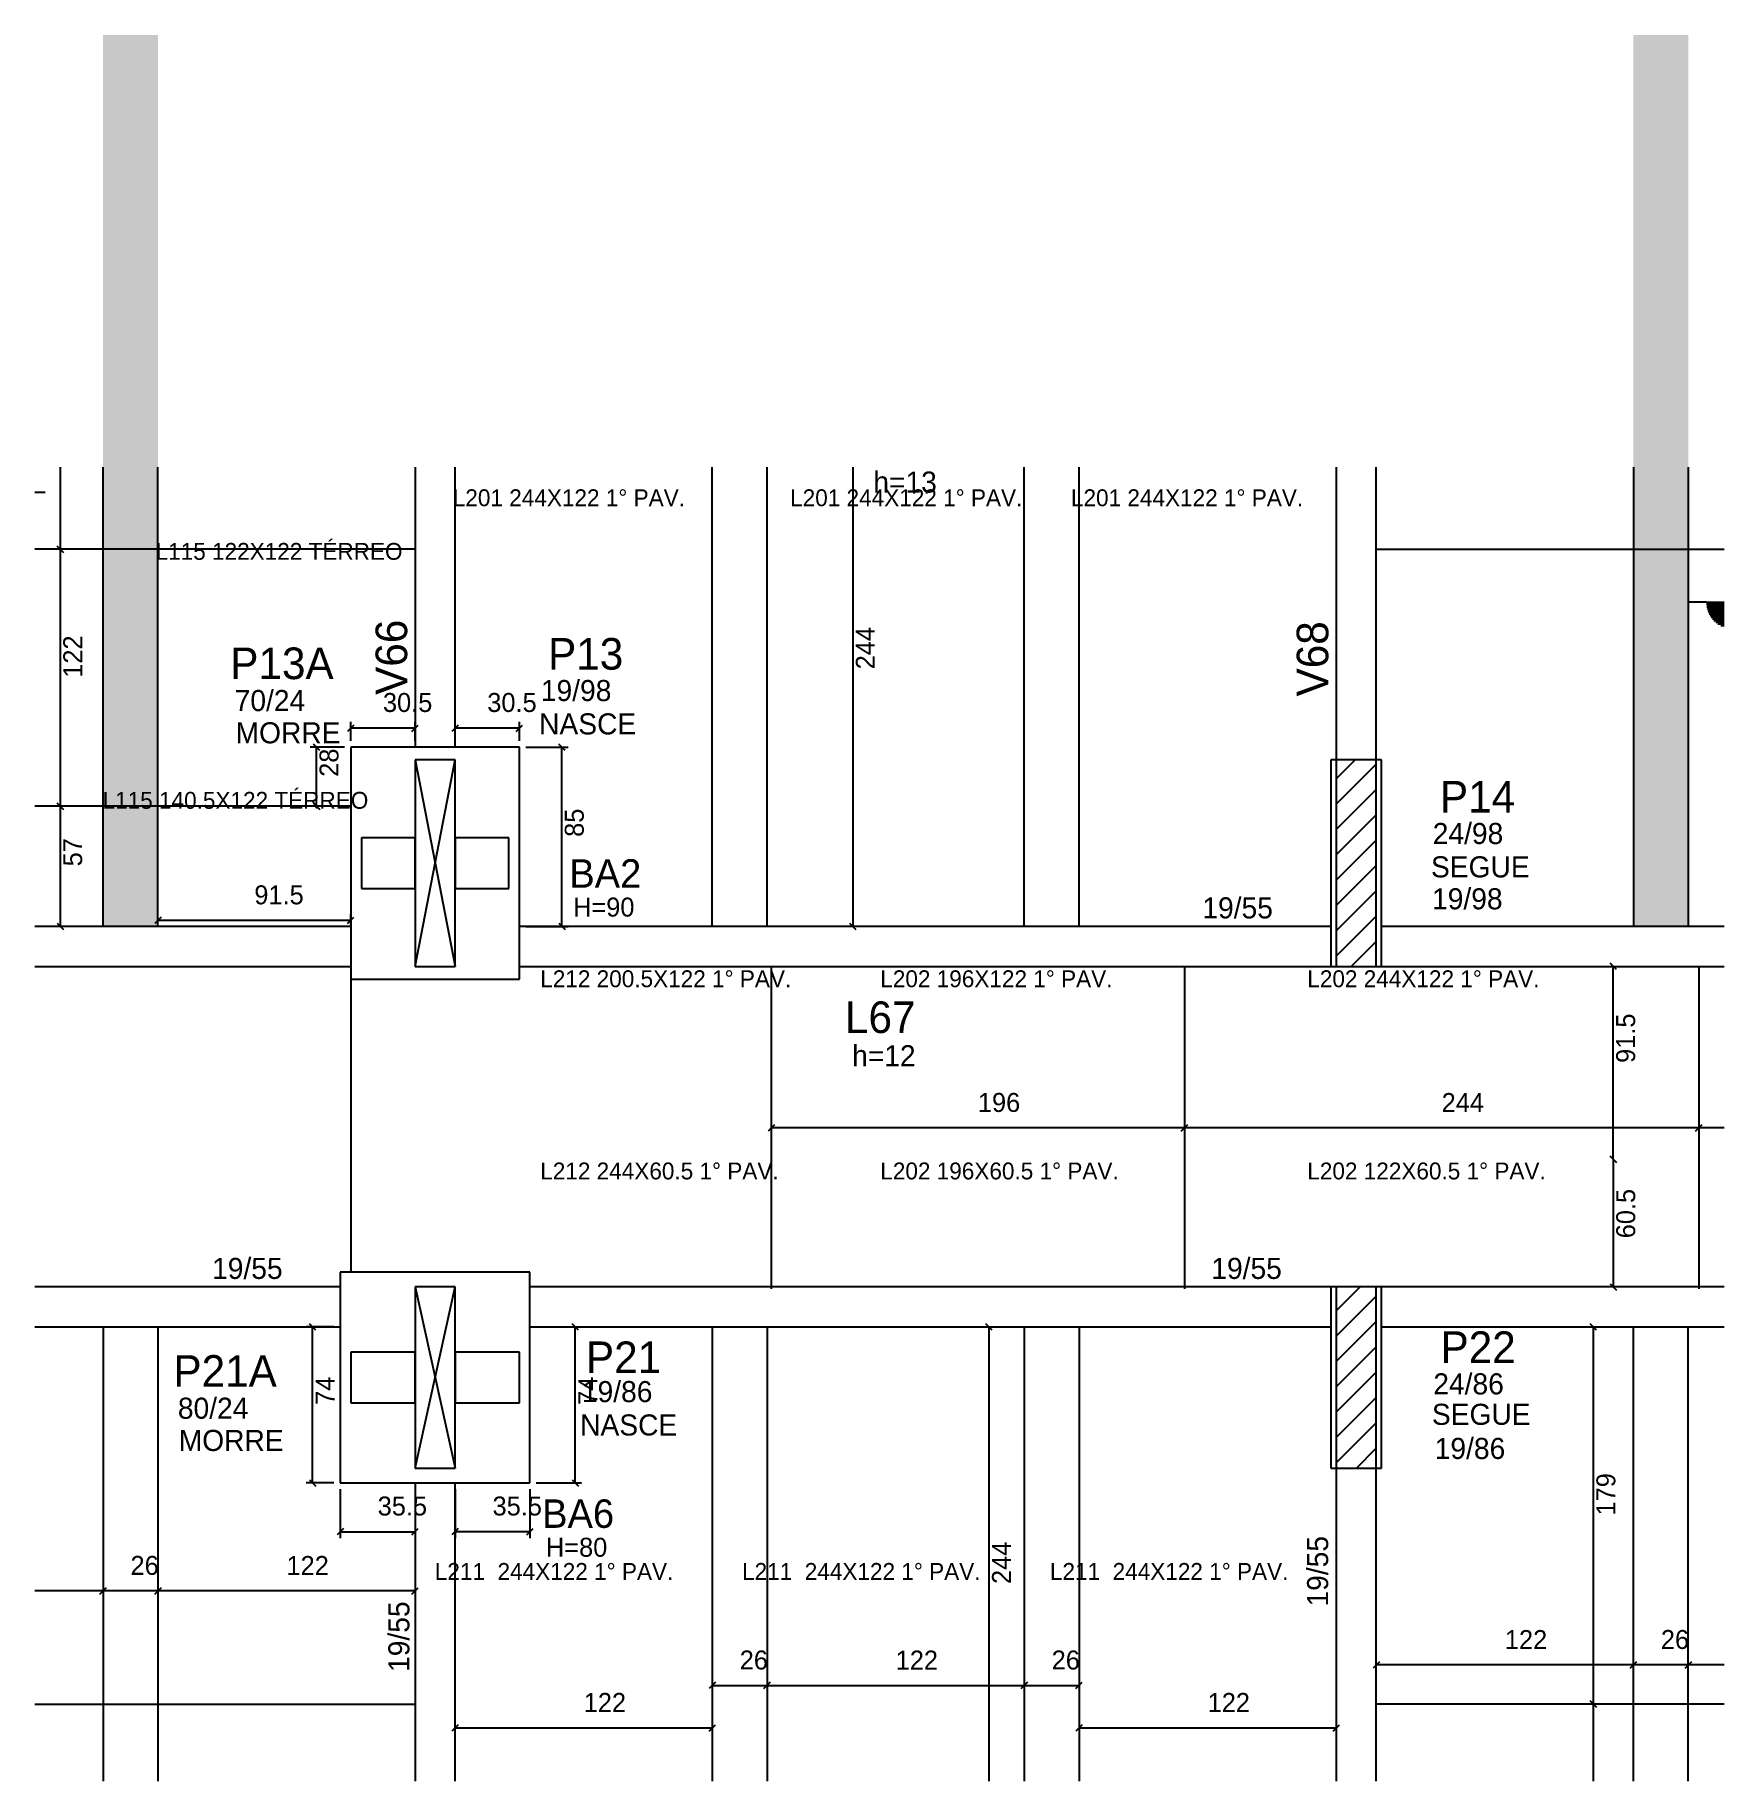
# Model space of a CAD drawing. Header units: metres. Extents: x 4939 to 5740, y 2292 to 3120.
import ezdxf

# ---------------------------------------------------------------- set-up
doc = ezdxf.new("R2010")
doc.units = ezdxf.units.M
for name, color, linetype in [('1', 7, 'Continuous'), ('3', 7, 'Continuous'), ('4', 7, 'Continuous'), ('7', 7, 'Continuous'), ('AUX00', 7, 'Continuous'), ('Hachura', 7, 'Continuous'), ('Painéis', 7, 'Continuous')]:
    doc.layers.add(name, color=color, linetype=linetype)

msp = doc.modelspace()

# ---------------------------------------------------------------- hatches: boundary and pattern name
at = {"layer": 'Hachura'}
h = msp.add_hatch(color=7, dxfattribs=at)
h.dxf.hatch_style = 1
h.paths.add_polyline_path([(4971.13, 2697.17), (4997.13, 2697.17), (4997.13, 3120.17), (4971.13, 3120.17), (4971.13, 2697.17)])
h = msp.add_hatch(color=7, dxfattribs=at)
h.dxf.hatch_style = 1
h.paths.add_polyline_path([(5723.16, 2697.17), (5697.16, 2697.17), (5697.16, 3120.17), (5723.16, 3120.17), (5723.16, 2697.17)])

# ---------------------------------------------------------------- linework, layer by layer
at = {"layer": '1', "color": 1, "lineweight": 25}
for p, q in [((5119.16, 2678.17), (5138.16, 2776.17)), ((5119.16, 2776.17), (5138.16, 2678.17)), ((5119.16, 2440.17), (5138.16, 2526.17)), ((5119.16, 2526.17), (5138.16, 2440.17))]:
    msp.add_line(p, q, dxfattribs=at)
at = {"layer": '3', "color": 3, "lineweight": 25}
for p, q in [((4938.8, 2903.17), (4943.69, 2903.17)), ((5731.82, 2850.95), (5723.11, 2850.95)), ((5731.82, 2850.95), (5740.16, 2850.95)), ((5740.16, 2850.15), (5731.82, 2850.15)), ((5740.16, 2849.36), (5731.92, 2849.36)), ((5740.16, 2848.57), (5732.05, 2848.57)), ((5740.16, 2847.77), (5732.23, 2847.77)), ((5740.16, 2846.98), (5732.47, 2846.98)), ((5740.16, 2846.19), (5732.76, 2846.19)), ((5740.16, 2845.4), (5733.12, 2845.4)), ((5740.16, 2844.6), (5733.55, 2844.6)), ((5740.16, 2843.81), (5734.06, 2843.81)), ((5740.16, 2843.02), (5734.66, 2843.02)), ((5740.16, 2842.22), (5735.37, 2842.22)), ((5740.16, 2841.43), (5736.21, 2841.43)), ((5740.16, 2840.64), (5737.25, 2840.64)), ((5740.16, 2839.85), (5738.57, 2839.85)), ((5556.16, 2767.19), (5565.13, 2776.17)), ((5556.16, 2755.17), (5575.16, 2774.17)), ((5556.16, 2743.15), (5575.16, 2762.15)), ((5556.16, 2731.13), (5575.16, 2750.13)), ((5556.16, 2719.11), (5575.16, 2738.11)), ((5556.16, 2707.09), (5575.16, 2726.09)), ((5556.16, 2695.07), (5575.16, 2714.07)), ((5556.16, 2683.05), (5575.16, 2702.05)), ((5563.29, 2678.17), (5575.16, 2690.03)), ((5556.16, 2514.76), (5567.56, 2526.17)), ((5556.16, 2502.74), (5575.16, 2521.74)), ((5556.16, 2490.72), (5575.16, 2509.72)), ((5556.16, 2478.69), (5575.16, 2497.69)), ((5556.16, 2466.67), (5575.16, 2485.67)), ((5556.16, 2454.65), (5575.16, 2473.65)), ((5556.16, 2442.63), (5575.16, 2461.63)), ((5565.71, 2440.17), (5575.16, 2449.61))]:
    msp.add_line(p, q, dxfattribs=at)
for points in [[(5119.16, 2915.01), (5119.16, 2782.17)], [(5138.16, 2782.17), (5138.16, 2915.01)], [(5556.16, 2915.01), (5556.16, 2776.17)], [(5575.16, 2776.17), (5575.16, 2915.01)], [(5168.66, 2782.17), (5088.66, 2782.17)], [(5088.66, 2782.17), (5088.66, 2672.17)], [(5168.66, 2672.17), (5168.66, 2782.17)], [(5088.66, 2697.17), (4938.8, 2697.17)], [(5553.66, 2697.17), (5168.66, 2697.17)], [(5740.16, 2697.17), (5577.66, 2697.17)], [(4938.8, 2678.17), (5088.66, 2678.17)], [(5168.66, 2678.17), (5553.66, 2678.17)], [(5577.66, 2678.17), (5740.16, 2678.17)], [(5088.66, 2672.17), (5168.66, 2672.17)], [(5173.66, 2533.17), (5083.66, 2533.17)], [(5083.66, 2533.17), (5083.66, 2433.17)], [(5173.66, 2433.17), (5173.66, 2533.17)], [(5083.66, 2526.17), (4938.8, 2526.17)], [(5553.66, 2526.17), (5173.66, 2526.17)], [(5740.16, 2526.17), (5577.66, 2526.17)], [(4938.8, 2507.17), (5083.66, 2507.17)], [(5173.66, 2507.17), (5553.66, 2507.17)], [(5577.66, 2507.17), (5740.16, 2507.17)], [(5556.16, 2440.17), (5556.16, 2291.67)], [(5575.16, 2291.67), (5575.16, 2440.17)], [(5083.66, 2433.17), (5173.66, 2433.17)], [(5119.16, 2433.17), (5119.16, 2291.67)], [(5138.16, 2291.67), (5138.16, 2433.17)]]:
    msp.add_lwpolyline(points, dxfattribs=at)
at = {"layer": '7', "color": 7, "lineweight": 25}
for points in [[(5138.16, 2776.17), (5119.16, 2776.17)], [(5119.16, 2776.17), (5119.16, 2678.17)], [(5138.16, 2678.17), (5138.16, 2776.17)], [(5577.66, 2776.17), (5553.66, 2776.17)], [(5553.66, 2776.17), (5553.66, 2678.17)], [(5575.16, 2776.17), (5556.16, 2776.17)], [(5556.16, 2776.17), (5556.16, 2678.17)], [(5575.16, 2678.17), (5575.16, 2776.17)], [(5577.66, 2678.17), (5577.66, 2776.17)], [(5119.16, 2739.17), (5093.66, 2739.17)], [(5093.66, 2739.17), (5093.66, 2715.17)], [(5119.16, 2715.17), (5119.16, 2739.17)], [(5163.66, 2739.17), (5138.16, 2739.17)], [(5138.16, 2739.17), (5138.16, 2715.17)], [(5163.66, 2715.17), (5163.66, 2739.17)], [(5093.66, 2715.17), (5119.16, 2715.17)], [(5138.16, 2715.17), (5163.66, 2715.17)], [(5119.16, 2678.17), (5138.16, 2678.17)], [(5553.66, 2678.17), (5577.66, 2678.17)], [(5556.16, 2678.17), (5575.16, 2678.17)], [(5138.16, 2526.17), (5119.16, 2526.17)], [(5119.16, 2526.17), (5119.16, 2440.17)], [(5138.16, 2440.17), (5138.16, 2526.17)], [(5577.66, 2526.17), (5553.66, 2526.17)], [(5553.66, 2526.17), (5553.66, 2440.17)], [(5575.16, 2526.17), (5556.16, 2526.17)], [(5556.16, 2526.17), (5556.16, 2440.17)], [(5575.16, 2440.17), (5575.16, 2526.17)], [(5577.66, 2440.17), (5577.66, 2526.17)], [(5119.16, 2495.17), (5088.66, 2495.17)], [(5088.66, 2495.17), (5088.66, 2471.17)], [(5119.16, 2471.17), (5119.16, 2495.17)], [(5168.66, 2495.17), (5138.16, 2495.17)], [(5138.16, 2495.17), (5138.16, 2471.17)], [(5168.66, 2471.17), (5168.66, 2495.17)], [(5088.66, 2471.17), (5119.16, 2471.17)], [(5138.16, 2471.17), (5168.66, 2471.17)], [(5119.16, 2440.17), (5138.16, 2440.17)], [(5553.66, 2440.17), (5577.66, 2440.17)], [(5556.16, 2440.17), (5575.16, 2440.17)]]:
    msp.add_lwpolyline(points, dxfattribs=at)
at = {"layer": 'Painéis', "color": 4, "lineweight": 25}
for p, q in [((4950.8, 2915.01), (4950.8, 2876.17)), ((5326.81, 2915.01), (5326.81, 2697.17)), ((4950.8, 2876.17), (4950.8, 2754.17)), ((5088.66, 2785.17), (5088.66, 2794.24)), ((5119.16, 2785.17), (5119.16, 2794.24)), ((5138.16, 2785.17), (5138.16, 2794.24)), ((5168.66, 2785.17), (5168.66, 2794.24)), ((5119.16, 2791.24), (5088.66, 2791.24)), ((5168.66, 2791.24), (5138.16, 2791.24)), ((5085.66, 2782.17), (5069.4, 2782.17)), ((5072.4, 2754.17), (5072.4, 2782.17)), ((5171.66, 2782.17), (5191.78, 2782.17)), ((5188.78, 2697.17), (5188.78, 2782.17)), ((4950.8, 2754.17), (4950.8, 2697.17)), ((5085.66, 2754.17), (5069.4, 2754.17)), ((4997.13, 2698.01), (4997.13, 2703.04)), ((5088.66, 2698.01), (5088.66, 2703.04)), ((5088.66, 2700.04), (4997.13, 2700.04)), ((5171.66, 2697.17), (5191.78, 2697.17)), ((5687.59, 2586.67), (5687.59, 2678.17)), ((5484.16, 2601.54), (5288.16, 2601.54)), ((5728.16, 2601.54), (5484.16, 2601.54)), ((5740.16, 2601.54), (5728.16, 2601.54)), ((5687.59, 2586.67), (5687.59, 2526.17)), ((5080.66, 2507.17), (5067.56, 2507.17)), ((5070.56, 2433.17), (5070.56, 2507.17)), ((5176.66, 2507.17), (5198.15, 2507.17)), ((5195.15, 2433.17), (5195.15, 2507.17)), ((5391.42, 2507.17), (5391.42, 2291.67)), ((5678.17, 2328.17), (5678.17, 2507.17)), ((5080.66, 2433.17), (5067.56, 2433.17)), ((5083.66, 2430.17), (5083.66, 2406.98)), ((5119.16, 2430.17), (5119.16, 2406.98)), ((5138.16, 2430.17), (5138.16, 2406.98)), ((5173.66, 2430.17), (5173.66, 2406.98)), ((5176.66, 2433.17), (5198.15, 2433.17)), ((5083.66, 2409.98), (5119.16, 2409.98)), ((5173.66, 2409.98), (5138.16, 2409.98)), ((4971.15, 2381.92), (4938.8, 2381.92)), ((4997.15, 2381.92), (4971.15, 2381.92)), ((5119.16, 2381.92), (4997.15, 2381.92)), ((5697.16, 2346.76), (5575.16, 2346.76)), ((5723.16, 2346.76), (5697.16, 2346.76)), ((5740.16, 2346.76), (5723.16, 2346.76)), ((5260.16, 2337.03), (5286.16, 2337.03)), ((5286.16, 2337.03), (5408.16, 2337.03)), ((5408.16, 2337.03), (5434.16, 2337.03)), ((5260.16, 2334.03), (5260.16, 2313.92)), ((5434.16, 2334.03), (5434.16, 2313.92)), ((5678.17, 2291.67), (5678.17, 2328.17)), ((5138.16, 2316.92), (5260.16, 2316.92)), ((5434.16, 2316.92), (5556.16, 2316.92))]:
    msp.add_line(p, q, dxfattribs=at)
at = {"layer": 'Painéis', "color": 200, "lineweight": 25}
for p, q in [((4971.13, 2697.17), (4971.13, 2915.01)), ((4997.13, 2697.17), (4997.13, 2915.01)), ((5260.16, 2697.17), (5260.16, 2915.01)), ((5286.16, 2697.17), (5286.16, 2915.01)), ((5408.16, 2697.17), (5408.16, 2915.01)), ((5434.16, 2697.17), (5434.16, 2915.01)), ((5697.16, 2915.01), (5697.16, 2697.17)), ((5723.16, 2915.01), (5723.16, 2697.17)), ((5119.16, 2876.17), (4938.8, 2876.17)), ((5575.16, 2876.17), (5740.16, 2876.17)), ((5088.66, 2754.17), (4938.8, 2754.17)), ((5288.16, 2678.17), (5288.16, 2525.24)), ((5484.16, 2678.17), (5484.16, 2525.24)), ((5728.16, 2678.17), (5728.16, 2525.24)), ((5088.66, 2672.17), (5088.66, 2533.17)), ((4971.15, 2507.17), (4971.15, 2291.67)), ((4997.15, 2507.17), (4997.15, 2291.67)), ((5260.16, 2507.17), (5260.16, 2291.67)), ((5286.16, 2507.17), (5286.16, 2291.67)), ((5408.16, 2507.17), (5408.16, 2291.67)), ((5434.16, 2507.17), (5434.16, 2291.67)), ((5697.16, 2291.67), (5697.16, 2507.17)), ((5723.16, 2291.67), (5723.16, 2507.17)), ((4938.8, 2328.17), (5119.25, 2328.17)), ((5740.16, 2328.17), (5575.16, 2328.17))]:
    msp.add_line(p, q, dxfattribs=at)
at = {"layer": 'Painéis', "color": 0, "lineweight": 25}
for p, q in [((4949.3, 2877.67), (4952.3, 2874.67)), ((4952.3, 2874.67), (4949.3, 2877.67)), ((5090.16, 2792.74), (5087.16, 2789.74)), ((5117.66, 2789.74), (5120.66, 2792.74)), ((5139.66, 2792.74), (5136.66, 2789.74)), ((5167.16, 2789.74), (5170.16, 2792.74)), ((5073.9, 2780.67), (5070.9, 2783.67)), ((5190.28, 2780.67), (5187.28, 2783.67)), ((4949.3, 2755.67), (4952.3, 2752.67)), ((4952.3, 2752.67), (4949.3, 2755.67)), ((5070.9, 2755.67), (5073.9, 2752.67)), ((4998.63, 2701.54), (4995.63, 2698.54)), ((5087.16, 2698.54), (5090.16, 2701.54)), ((4949.3, 2698.67), (4952.3, 2695.67)), ((5187.28, 2698.67), (5190.28, 2695.67)), ((5325.31, 2698.67), (5328.31, 2695.67)), ((5689.09, 2676.67), (5686.09, 2679.67)), ((5289.66, 2603.04), (5286.66, 2600.04)), ((5485.66, 2603.04), (5482.66, 2600.04)), ((5482.66, 2600.04), (5485.66, 2603.04)), ((5729.66, 2603.04), (5726.66, 2600.04)), ((5726.66, 2600.04), (5729.66, 2603.04)), ((5686.09, 2588.17), (5689.09, 2585.17)), ((5689.09, 2585.17), (5686.09, 2588.17)), ((5686.09, 2527.67), (5689.09, 2524.67)), ((5072.06, 2505.67), (5069.06, 2508.67)), ((5196.65, 2505.67), (5193.65, 2508.67)), ((5392.92, 2505.67), (5389.92, 2508.67)), ((5679.67, 2505.67), (5676.67, 2508.67)), ((5069.06, 2434.67), (5072.06, 2431.67)), ((5193.65, 2434.67), (5196.65, 2431.67)), ((5085.16, 2411.48), (5082.16, 2408.48)), ((5117.66, 2408.48), (5120.66, 2411.48)), ((5139.66, 2411.48), (5136.66, 2408.48)), ((5172.16, 2408.48), (5175.16, 2411.48)), ((4972.65, 2383.42), (4969.65, 2380.42)), ((4969.65, 2380.42), (4972.65, 2383.42)), ((4998.65, 2383.42), (4995.65, 2380.42)), ((4995.65, 2380.42), (4998.65, 2383.42)), ((5117.66, 2380.42), (5120.66, 2383.42)), ((5576.66, 2348.26), (5573.66, 2345.26)), ((5698.66, 2348.26), (5695.66, 2345.26)), ((5695.66, 2345.26), (5698.66, 2348.26)), ((5724.66, 2348.26), (5721.66, 2345.26)), ((5721.66, 2345.26), (5724.66, 2348.26)), ((5261.66, 2338.53), (5258.66, 2335.53)), ((5284.66, 2335.53), (5287.66, 2338.53)), ((5287.66, 2338.53), (5284.66, 2335.53)), ((5406.66, 2335.53), (5409.66, 2338.53)), ((5409.66, 2338.53), (5406.66, 2335.53)), ((5432.66, 2335.53), (5435.66, 2338.53)), ((5679.67, 2326.67), (5676.67, 2329.67)), ((5676.67, 2329.67), (5679.67, 2326.67)), ((5139.66, 2318.42), (5136.66, 2315.42)), ((5258.66, 2315.42), (5261.66, 2318.42)), ((5435.66, 2318.42), (5432.66, 2315.42)), ((5554.66, 2315.42), (5557.66, 2318.42))]:
    msp.add_line(p, q, dxfattribs=at)

# ---------------------------------------------------------------- texts
at = {"layer": '3', "color": 3, "lineweight": 25}
for s, height, p in [('h=13', 10, (5336.55, 2903.01)), ('70/24', 10, (5033.57, 2799.35)), ('19/98', 10, (5178.82, 2804.1)), ('MORRE', 10, (5033.99, 2784.05)), ('NASCE', 10, (5178, 2788.27)), ('24/98', 10, (5601.94, 2736.27)), ('SEGUE', 10, (5601.12, 2720.44)), ('H=90', 9, (5194.12, 2701.84)), ('19/55', 10, (5492.65, 2700.98)), ('19/98', 10, (5601.62, 2705.28)), ('h=12', 10, (5326.49, 2630.83)), ('19/55', 10, (5022.85, 2529.92)), ('19/55', 10, (5496.9, 2529.92)), ('24/86', 10, (5602.21, 2475.14)), ('19/86', 10, (5198.29, 2471.46)), ('80/24', 10, (5006.61, 2463.59)), ('SEGUE', 10, (5601.55, 2460.69)), ('NASCE', 10, (5197.46, 2455.63)), ('MORRE', 10, (5007.02, 2448.3)), ('19/86', 10, (5602.89, 2444.5)), ('H=80', 9, (5181.23, 2398.11))]:
    msp.add_text(s, height=height, dxfattribs=at).set_placement(p)
for p in [(5552.32, 2374.49), (5116.46, 2343.46)]:
    msp.add_text('19/55', height=10, rotation=90, dxfattribs=at).set_placement(p)
at = {"layer": '4', "color": 4, "lineweight": 25}
for s, p in [('V66', (5115.41, 2807.03)), ('V68', (5552.41, 2806.29))]:
    msp.add_text(s, height=15, rotation=90, dxfattribs=at).set_placement(p)
for s, height, p in [('P13', 15, (5182.23, 2819.02)), ('P13A', 15, (5031.47, 2814.51)), ('P14', 15, (5605.35, 2751.2)), ('BA2', 13.5, (5192.33, 2715.55)), ('L67', 15, (5323.1, 2646.6)), ('P22', 15, (5605.63, 2490.06)), ('P21A', 15, (5004.5, 2478.75)), ('P21', 15, (5200.2, 2485.25)), ('BA6', 13.5, (5179.44, 2411.81))]:
    msp.add_text(s, height=height, dxfattribs=at).set_placement(p)
at = {"layer": 'AUX00', "color": 7, "lineweight": 25}
for s, p in [('L201^J244X122^J1° PAV.', (5137.05, 2896.56)), ('L201^J244X122^J1° PAV.', (5297.09, 2896.56)), ('L201^J244X122^J1° PAV.', (5430.31, 2896.56)), ('L115^J122X122^JTÉRREO', (4996.05, 2871.12)), ('L115^J140.5X122^JTÉRREO', (4970.9, 2753)), ('L212^J200.5X122^J1° PAV.', (5178.53, 2668.35)), ('L202^J196X122^J1° PAV.', (5339.85, 2668.35)), ('L202^J244X122^J1° PAV.', (5542.43, 2668.35)), ('L212^J244X60.5^J1° PAV.', (5178.53, 2577.15)), ('L202^J196X60.5^J1° PAV.', (5339.85, 2577.15)), ('L202^J122X60.5^J1° PAV.', (5542.43, 2577.15)), ('L211 ^J244X122^J1° PAV.', (5128.53, 2387.13)), ('L211 ^J244X122^J1° PAV.', (5274.28, 2387.13)), ('L211 ^J244X122^J1° PAV.', (5420.33, 2387.13))]:
    msp.add_text(s, height=8, dxfattribs=at).set_placement(p)
at = {"layer": 'Painéis', "color": 240, "lineweight": 25}
for s, p in [('122', (4961.25, 2815.17)), ('244', (5337.25, 2819.17)), ('28', (5082.81, 2768.17)), ('85', (5199.17, 2739.67)), ('57', (4961.2, 2725.67)), ('91.5', (5697.96, 2632.42)), ('60.5', (5697.99, 2549.21)), ('74', (5081, 2470.17)), ('74', (5205.59, 2470.17)), ('179', (5688.58, 2417.67)), ('244', (5401.85, 2385.17))]:
    msp.add_text(s, height=9, rotation=90, dxfattribs=at).set_placement(p)
for s, p in [('30.5', (5103.91, 2798.93)), ('30.5', (5153.41, 2798.93)), ('91.5', (5042.89, 2707.66)), ('196', (5386.16, 2609.16)), ('244', (5606.16, 2609.11)), ('35.5', (5101.41, 2417.68)), ('35.5', (5155.91, 2417.68)), ('26', (4984.15, 2389.51)), ('122', (5058.15, 2389.47)), ('122', (5636.16, 2354.31)), ('26', (5710.16, 2354.35)), ('26', (5273.16, 2344.62)), ('122', (5347.16, 2344.58)), ('26', (5421.16, 2344.62)), ('122', (5199.16, 2324.47)), ('122', (5495.16, 2324.47))]:
    msp.add_text(s, height=9, dxfattribs=at).set_placement(p)

doc.saveas('drawing.dxf')
